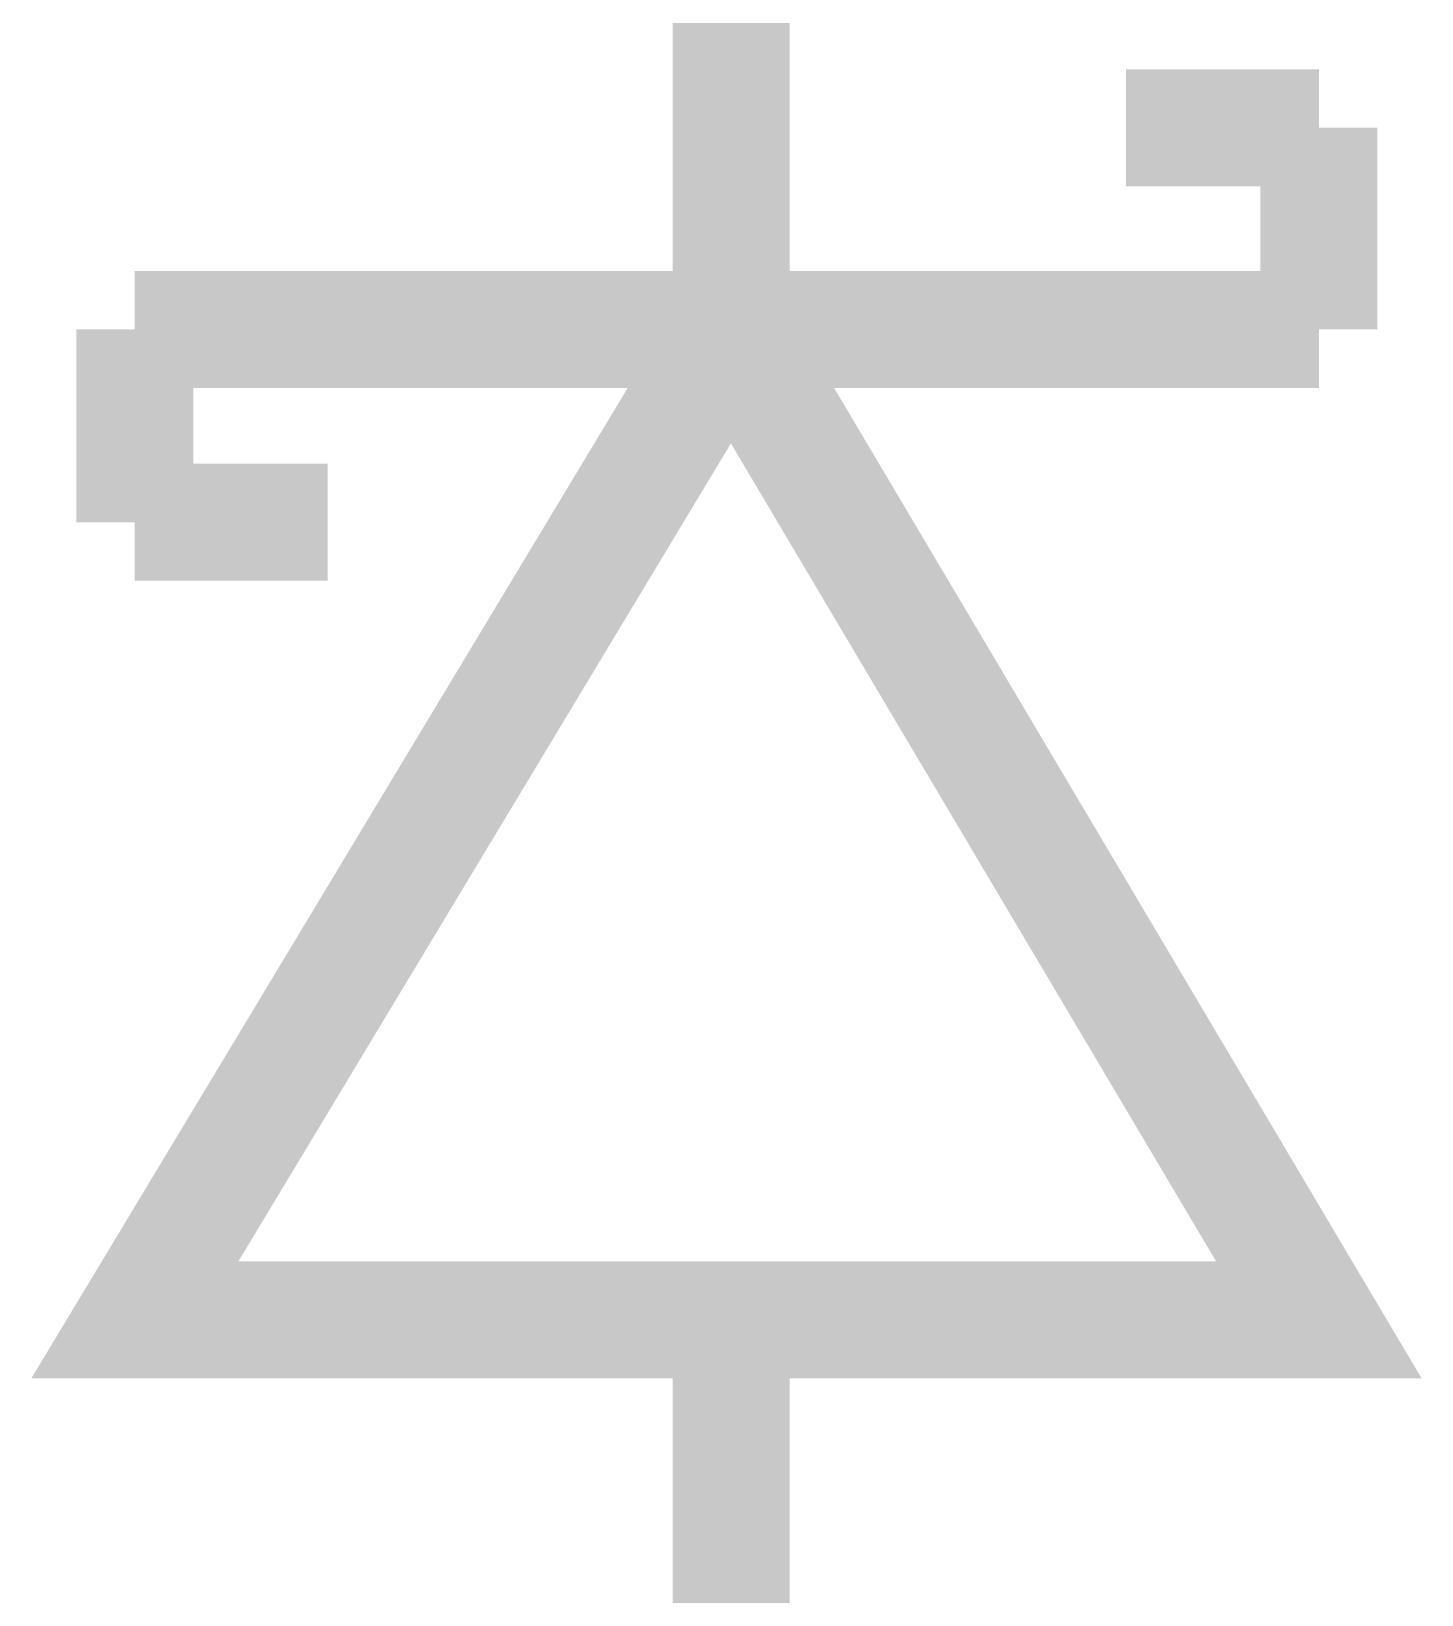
# Model space of a CAD drawing. Header units: inches. Extents: x 0 to 22.3, y 0 to 15.7.
# Drawn here: x 15.1303 to 15.2704, y 13.4313 to 13.589 of the extents above; entities that cross this region are included whole.
import ezdxf

# ---------------------------------------------------------------- set-up
doc = ezdxf.new("R2010")
doc.units = ezdxf.units.IN
doc.header["$MEASUREMENT"] = 0
doc.layers.add('Sheet', color=255, linetype='Continuous')

msp = doc.modelspace()

# ---------------------------------------------------------------- linework, layer by layer
at = {"layer": 'Sheet'}
for points in [[(15.20085, 13.59871, 0.0118, 0.0118, 0), (15.20085, 13.55893, 0.0118, 0.0118, 0)], [(15.26008, 13.57926, 0.0118, 0.0118, 0), (15.24063, 13.57926, 0.0118, 0.0118, 0)], [(15.26008, 13.55893, 0.0118, 0.0118, 0), (15.26008, 13.57926, 0.0118, 0.0118, 0)], [(15.14073, 13.55893, 0.0118, 0.0118, 0), (15.26008, 13.55893, 0.0118, 0.0118, 0)], [(15.14073, 13.55893, 0.0118, 0.0118, 0), (15.14073, 13.53948, 0.0118, 0.0118, 0)], [(15.14073, 13.53948, 0.0118, 0.0118, 0), (15.16018, 13.53948, 0.0118, 0.0118, 0)], [(15.20085, 13.39892, 0.0118, 0.0118, 0), (15.20085, 13.45904, 0.0118, 0.0118, 0)]]:
    msp.add_lwpolyline(points, format="xyseb", dxfattribs=at)
for points in [[(15.14073, 13.45904, 0.0118, 0.0118, 0), (15.26008, 13.45904, 0.0118, 0.0118, 0), (15.20085, 13.55893, 0.0118, 0.0118, 0), (15.14073, 13.45904, 0.0118, 0.0118, 0), (15.14073, 13.45904, 0.0118, 0.0118, 0)], [(15.14073, 13.45904, 0.0039, 0.0039, 0), (15.26008, 13.45904, 0.0039, 0.0039, 0), (15.20085, 13.55893, 0.0039, 0.0039, 0), (15.14073, 13.45904, 0.0039, 0.0039, 0), (15.14073, 13.45904, 0.0039, 0.0039, 0)]]:
    msp.add_lwpolyline(points, format="xyseb", close=True, dxfattribs=at)

doc.saveas('drawing.dxf')
